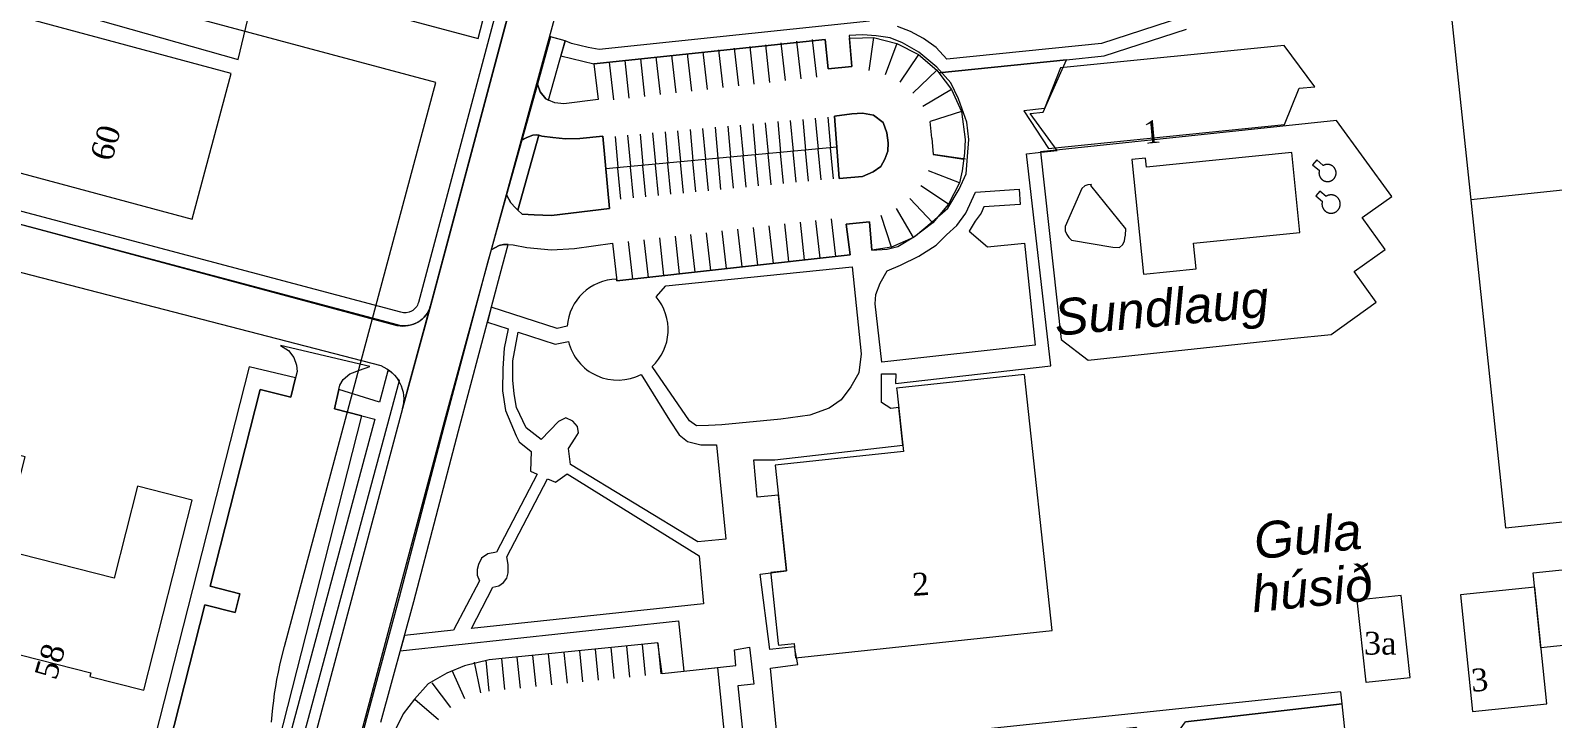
# Model space of a CAD drawing. Header units: metres. Extents: x 328903 to 333883, y 373406 to 381110.
# Drawn here: x 331063.9 to 331306.1, y 375672 to 375781.5 of the extents above; entities that cross this region are included whole.
import ezdxf

# ---------------------------------------------------------------- set-up
doc = ezdxf.new("R2010")
doc.units = ezdxf.units.M
doc.header["$MEASUREMENT"] = 0
for name, color, linetype in [('Aukalínur', 7, 'Continuous'), ('Byggingar', 7, 'Continuous'), ('Bílastæði', 7, 'Continuous'), ('Bílastæði - aukalínur', 7, 'Continuous'), ('Gangstétt', 7, 'Continuous'), ('Götur', 7, 'Continuous'), ('Húsnúmer', 7, 'Continuous'), ('Lóðir', 7, 'Continuous'), ('Texti', 7, 'Continuous')]:
    doc.layers.add(name, color=color, linetype=linetype)
doc.styles.get("Standard").update_dxf_attribs({"font": 'arial.ttf'})

msp = doc.modelspace()

# ---------------------------------------------------------------- linework, layer by layer
at = {"layer": 'Aukalínur', "color": 18, "linetype": 'Continuous', "lineweight": 0, "ltscale": 3.31832, "true_color": 0x000000, "flags": 128}
for points in [[(331377.479, 375805.881), (331375.596, 375823.742), (331362.359, 375834.437), (331281.972, 375825.835), (331283.249, 375813.903), (331358.688, 375821.975), (331364.184, 375817.535), (331365.545, 375804.622), (331377.479, 375805.881), (331386.33, 375721.951), (331388.213, 375704.089), (331377.499, 375690.869), (331304.215, 375683.254), (331302.975, 375695.19), (331371.309, 375702.29), (331375.758, 375707.779), (331374.396, 375720.692), (331386.33, 375721.951)], [(331362.669, 375761.887), (331293.055, 375754.546)]]:
    msp.add_lwpolyline(points, dxfattribs=at)
msp.add_lwpolyline([(331368.175, 375709.677), (331357.163, 375814.098), (331287.549, 375806.757), (331298.561, 375702.336), (331368.175, 375709.677)], close=True, dxfattribs=at)
at = {"layer": 'Byggingar', "color": 17, "linetype": 'Continuous', "lineweight": 0, "ltscale": 3.31832, "true_color": 0x943c39, "flags": 128}
for points in [[(331089.592, 375751.479), (331095.837, 375774.683), (331060.909, 375784.055), (331054.665, 375760.851), (331089.592, 375751.479)], [(331227.753, 375775.543), (331225.212, 375769.075), (331221.951, 375768.742), (331225.863, 375762.713), (331263.401, 375766.555), (331265.744, 375772.305), (331268.26, 375772.56), (331263.365, 375779.141), (331227.753, 375775.543)], [(331239.127, 375760.974), (331240.98, 375742.72), (331249.36, 375743.57), (331248.946, 375747.656), (331265.842, 375749.37), (331264.553, 375762.077), (331241.44, 375759.731), (331241.291, 375761.193), (331239.127, 375760.974)], [(331240.98, 375742.72), (331249.36, 375743.57), (331248.946, 375747.656), (331265.842, 375749.37), (331264.553, 375762.077), (331241.44, 375759.731), (331241.291, 375761.193), (331239.127, 375760.974), (331240.98, 375742.72)], [(331267.888, 375760.129), (331268.959, 375759.226), (331268.952, 375759.203), (331268.946, 375759.18), (331268.94, 375759.157), (331268.934, 375759.134), (331268.929, 375759.111), (331268.925, 375759.088), (331268.92, 375759.064), (331268.916, 375759.041), (331268.913, 375759.017), (331268.91, 375758.994), (331268.907, 375758.97), (331268.905, 375758.946), (331268.903, 375758.923), (331268.901, 375758.899), (331268.9, 375758.875), (331268.9, 375758.851), (331268.899, 375758.827), (331268.9, 375758.804), (331268.9, 375758.78), (331268.901, 375758.756), (331268.903, 375758.732), (331268.904, 375758.708), (331268.907, 375758.685), (331268.909, 375758.661), (331268.913, 375758.638), (331268.916, 375758.614), (331268.92, 375758.59), (331268.924, 375758.567), (331268.929, 375758.544), (331268.934, 375758.521), (331268.94, 375758.497), (331268.946, 375758.474), (331268.952, 375758.451), (331268.959, 375758.429), (331268.966, 375758.406), (331268.973, 375758.383), (331268.981, 375758.361), (331268.99, 375758.338), (331268.998, 375758.316), (331269.008, 375758.294), (331269.017, 375758.272), (331269.027, 375758.251), (331269.037, 375758.229), (331269.048, 375758.208), (331269.059, 375758.187), (331269.07, 375758.166), (331269.082, 375758.145), (331269.094, 375758.125), (331269.106, 375758.104), (331269.119, 375758.084), (331269.132, 375758.064), (331269.146, 375758.045), (331269.16, 375758.025), (331269.174, 375758.006), (331269.188, 375757.987), (331269.203, 375757.969), (331269.218, 375757.95), (331269.234, 375757.932), (331269.249, 375757.914), (331269.265, 375757.897), (331269.282, 375757.88), (331269.299, 375757.863), (331269.315, 375757.846), (331269.333, 375757.83), (331269.35, 375757.813), (331269.368, 375757.798), (331269.386, 375757.782), (331269.405, 375757.767), (331269.423, 375757.752), (331269.442, 375757.738), (331269.461, 375757.724), (331269.481, 375757.71), (331269.5, 375757.696), (331269.52, 375757.683), (331269.54, 375757.67), (331269.56, 375757.658), (331269.581, 375757.646), (331269.602, 375757.634), (331269.623, 375757.623), (331269.644, 375757.612), (331269.665, 375757.601), (331269.686, 375757.591), (331269.708, 375757.581), (331269.73, 375757.571), (331269.752, 375757.562), (331269.774, 375757.554), (331269.796, 375757.545), (331269.819, 375757.537), (331269.841, 375757.53), (331269.864, 375757.522), (331269.887, 375757.516), (331269.91, 375757.509), (331269.933, 375757.503), (331269.956, 375757.498), (331269.979, 375757.493), (331270.003, 375757.488), (331270.026, 375757.484), (331270.05, 375757.48), (331270.073, 375757.476), (331270.097, 375757.473), (331270.12, 375757.47), (331270.144, 375757.468), (331270.168, 375757.466), (331270.192, 375757.465), (331270.215, 375757.464), (331270.239, 375757.463), (331270.263, 375757.463), (331270.287, 375757.463), (331270.311, 375757.464), (331270.334, 375757.465), (331270.358, 375757.466), (331270.382, 375757.468), (331270.406, 375757.47), (331270.429, 375757.473), (331270.453, 375757.476), (331270.476, 375757.479), (331270.5, 375757.483), (331270.523, 375757.488), (331270.547, 375757.492), (331270.57, 375757.498), (331270.593, 375757.503), (331270.616, 375757.509), (331270.639, 375757.515), (331270.662, 375757.522), (331270.685, 375757.529), (331270.707, 375757.537), (331270.73, 375757.545), (331270.752, 375757.553), (331270.774, 375757.562), (331270.796, 375757.571), (331270.818, 375757.58), (331270.839, 375757.59), (331270.861, 375757.601), (331270.882, 375757.611), (331270.903, 375757.622), (331270.924, 375757.634), (331270.945, 375757.645), (331270.966, 375757.657), (331270.986, 375757.67), (331271.006, 375757.683), (331271.026, 375757.696), (331271.045, 375757.709), (331271.065, 375757.723), (331271.084, 375757.737), (331271.103, 375757.752), (331271.122, 375757.766), (331271.14, 375757.782), (331271.158, 375757.797), (331271.176, 375757.813), (331271.193, 375757.829), (331271.211, 375757.845), (331271.228, 375757.862), (331271.244, 375757.879), (331271.261, 375757.896), (331271.277, 375757.914), (331271.293, 375757.932), (331271.308, 375757.95), (331271.323, 375757.968), (331271.338, 375757.987), (331271.353, 375758.005), (331271.367, 375758.025), (331271.381, 375758.044), (331271.394, 375758.064), (331271.407, 375758.083), (331271.42, 375758.104), (331271.432, 375758.124), (331271.445, 375758.144), (331271.456, 375758.165), (331271.468, 375758.186), (331271.479, 375758.207), (331271.489, 375758.228), (331271.5, 375758.25), (331271.509, 375758.272), (331271.519, 375758.293), (331271.528, 375758.315), (331271.537, 375758.338), (331271.545, 375758.36), (331271.553, 375758.382), (331271.561, 375758.405), (331271.568, 375758.428), (331271.575, 375758.45), (331271.581, 375758.473), (331271.587, 375758.496), (331271.593, 375758.519), (331271.598, 375758.543), (331271.602, 375758.566), (331271.607, 375758.589), (331271.611, 375758.613), (331271.614, 375758.636), (331271.617, 375758.66), (331271.62, 375758.684), (331271.622, 375758.707), (331271.624, 375758.731), (331271.626, 375758.755), (331271.627, 375758.779), (331271.627, 375758.803), (331271.628, 375758.826), (331271.627, 375758.85), (331271.627, 375758.874), (331271.626, 375758.898), (331271.624, 375758.921), (331271.622, 375758.945), (331271.62, 375758.969), (331271.617, 375758.993), (331271.614, 375759.016), (331271.611, 375759.04), (331271.607, 375759.063), (331271.603, 375759.087), (331271.598, 375759.11), (331271.593, 375759.133), (331271.587, 375759.156), (331271.581, 375759.179), (331271.575, 375759.202), (331271.568, 375759.225), (331271.561, 375759.248), (331271.553, 375759.27), (331271.546, 375759.293), (331271.537, 375759.315), (331271.528, 375759.337), (331271.519, 375759.359), (331271.51, 375759.381), (331271.5, 375759.403), (331271.49, 375759.424), (331271.479, 375759.446), (331271.468, 375759.467), (331271.457, 375759.488), (331271.445, 375759.508), (331271.433, 375759.529), (331271.421, 375759.549), (331271.408, 375759.569), (331271.395, 375759.589), (331271.381, 375759.609), (331271.367, 375759.628), (331271.353, 375759.647), (331271.339, 375759.666), (331271.324, 375759.685), (331271.309, 375759.703), (331271.293, 375759.721), (331271.278, 375759.739), (331271.261, 375759.757), (331271.245, 375759.774), (331271.228, 375759.791), (331271.211, 375759.808), (331271.194, 375759.824), (331271.177, 375759.84), (331271.159, 375759.856), (331271.141, 375759.872), (331271.122, 375759.887), (331271.104, 375759.901), (331271.085, 375759.916), (331271.066, 375759.93), (331271.046, 375759.944), (331271.027, 375759.957), (331271.007, 375759.971), (331270.987, 375759.983), (331270.966, 375759.996), (331270.946, 375760.008), (331270.925, 375760.02), (331270.904, 375760.031), (331270.883, 375760.042), (331270.862, 375760.053), (331270.84, 375760.063), (331270.819, 375760.073), (331270.797, 375760.082), (331270.775, 375760.091), (331270.753, 375760.1), (331270.731, 375760.109), (331270.708, 375760.116), (331270.686, 375760.124), (331270.663, 375760.131), (331270.64, 375760.138), (331270.617, 375760.144), (331270.594, 375760.15), (331270.571, 375760.156), (331270.548, 375760.161), (331270.524, 375760.166), (331270.501, 375760.17), (331270.477, 375760.174), (331270.454, 375760.178), (331270.43, 375760.181), (331270.407, 375760.183), (331270.383, 375760.186), (331270.359, 375760.188), (331270.335, 375760.189), (331270.312, 375760.19), (331270.288, 375760.191), (331270.264, 375760.191), (331270.24, 375760.191), (331270.216, 375760.19), (331270.193, 375760.189), (331270.169, 375760.188), (331270.145, 375760.186), (331270.121, 375760.184), (331270.098, 375760.181), (331270.074, 375760.178), (331270.051, 375760.174), (331270.027, 375760.17), (331270.004, 375760.166), (331269.98, 375760.161), (331269.957, 375760.156), (331269.934, 375760.151), (331269.911, 375760.145), (331269.888, 375760.138), (331269.865, 375760.132), (331269.842, 375760.124), (331269.82, 375760.117), (331269.797, 375760.109), (331269.775, 375760.101), (331269.753, 375760.092), (331269.731, 375760.083), (331269.709, 375760.073), (331269.687, 375760.063), (331269.666, 375760.053), (331269.645, 375760.043), (331269.624, 375760.032), (331269.603, 375760.02), (331269.582, 375760.008), (331269.582, 375760.008), (331268.532, 375760.893), (331267.888, 375760.129)], [(331270.263, 375757.463), (331270.287, 375757.463), (331270.311, 375757.464), (331270.334, 375757.465), (331270.358, 375757.466), (331270.382, 375757.468), (331270.406, 375757.47), (331270.429, 375757.473), (331270.453, 375757.476), (331270.476, 375757.479), (331270.5, 375757.483), (331270.523, 375757.488), (331270.547, 375757.492), (331270.57, 375757.498), (331270.593, 375757.503), (331270.616, 375757.509), (331270.639, 375757.515), (331270.662, 375757.522), (331270.685, 375757.529), (331270.707, 375757.537), (331270.73, 375757.545), (331270.752, 375757.553), (331270.774, 375757.562), (331270.796, 375757.571), (331270.818, 375757.58), (331270.839, 375757.59), (331270.861, 375757.601), (331270.882, 375757.611), (331270.903, 375757.622), (331270.924, 375757.634), (331270.945, 375757.645), (331270.966, 375757.657), (331270.986, 375757.67), (331271.006, 375757.683), (331271.026, 375757.696), (331271.045, 375757.709), (331271.065, 375757.723), (331271.084, 375757.737), (331271.103, 375757.752), (331271.122, 375757.766), (331271.14, 375757.782), (331271.158, 375757.797), (331271.176, 375757.813), (331271.193, 375757.829), (331271.211, 375757.845), (331271.228, 375757.862), (331271.244, 375757.879), (331271.261, 375757.896), (331271.277, 375757.914), (331271.293, 375757.932), (331271.308, 375757.95), (331271.323, 375757.968), (331271.338, 375757.987), (331271.353, 375758.005), (331271.367, 375758.025), (331271.381, 375758.044), (331271.394, 375758.064), (331271.407, 375758.083), (331271.42, 375758.104), (331271.432, 375758.124), (331271.445, 375758.144), (331271.456, 375758.165), (331271.468, 375758.186), (331271.479, 375758.207), (331271.489, 375758.228), (331271.5, 375758.25), (331271.509, 375758.272), (331271.519, 375758.293), (331271.528, 375758.315), (331271.537, 375758.338), (331271.545, 375758.36), (331271.553, 375758.382), (331271.561, 375758.405), (331271.568, 375758.428), (331271.575, 375758.45), (331271.581, 375758.473), (331271.587, 375758.496), (331271.593, 375758.519), (331271.598, 375758.543), (331271.602, 375758.566), (331271.607, 375758.589), (331271.611, 375758.613), (331271.614, 375758.636), (331271.617, 375758.66), (331271.62, 375758.684), (331271.622, 375758.707), (331271.624, 375758.731), (331271.626, 375758.755), (331271.627, 375758.779), (331271.627, 375758.803), (331271.628, 375758.826), (331271.627, 375758.85), (331271.627, 375758.874), (331271.626, 375758.898), (331271.624, 375758.921), (331271.622, 375758.945), (331271.62, 375758.969), (331271.617, 375758.993), (331271.614, 375759.016), (331271.611, 375759.04), (331271.607, 375759.063), (331271.603, 375759.087), (331271.598, 375759.11), (331271.593, 375759.133), (331271.587, 375759.156), (331271.581, 375759.179), (331271.575, 375759.202), (331271.568, 375759.225), (331271.561, 375759.248), (331271.553, 375759.27), (331271.546, 375759.293), (331271.537, 375759.315), (331271.528, 375759.337), (331271.519, 375759.359), (331271.51, 375759.381), (331271.5, 375759.403), (331271.49, 375759.424), (331271.479, 375759.446), (331271.468, 375759.467), (331271.457, 375759.488), (331271.445, 375759.508), (331271.433, 375759.529), (331271.421, 375759.549), (331271.408, 375759.569), (331271.395, 375759.589), (331271.381, 375759.609), (331271.367, 375759.628), (331271.353, 375759.647), (331271.339, 375759.666), (331271.324, 375759.685), (331271.309, 375759.703), (331271.293, 375759.721), (331271.278, 375759.739), (331271.261, 375759.757), (331271.245, 375759.774), (331271.228, 375759.791), (331271.211, 375759.808), (331271.194, 375759.824), (331271.177, 375759.84), (331271.159, 375759.856), (331271.141, 375759.872), (331271.122, 375759.887), (331271.104, 375759.901), (331271.085, 375759.916), (331271.066, 375759.93), (331271.046, 375759.944), (331271.027, 375759.957), (331271.007, 375759.971), (331270.987, 375759.983), (331270.966, 375759.996), (331270.946, 375760.008), (331270.925, 375760.02), (331270.904, 375760.031), (331270.883, 375760.042), (331270.862, 375760.053), (331270.84, 375760.063), (331270.819, 375760.073), (331270.797, 375760.082), (331270.775, 375760.091), (331270.753, 375760.1), (331270.731, 375760.109), (331270.708, 375760.116), (331270.686, 375760.124), (331270.663, 375760.131), (331270.64, 375760.138), (331270.617, 375760.144), (331270.594, 375760.15), (331270.571, 375760.156), (331270.548, 375760.161), (331270.524, 375760.166), (331270.501, 375760.17), (331270.477, 375760.174), (331270.454, 375760.178), (331270.43, 375760.181), (331270.407, 375760.183), (331270.383, 375760.186), (331270.359, 375760.188), (331270.335, 375760.189), (331270.312, 375760.19), (331270.288, 375760.191), (331270.264, 375760.191), (331270.24, 375760.191), (331270.216, 375760.19), (331270.193, 375760.189), (331270.169, 375760.188), (331270.145, 375760.186), (331270.121, 375760.184), (331270.098, 375760.181), (331270.074, 375760.178), (331270.051, 375760.174), (331270.027, 375760.17), (331270.004, 375760.166), (331269.98, 375760.161), (331269.957, 375760.156), (331269.934, 375760.151), (331269.911, 375760.145), (331269.888, 375760.138), (331269.865, 375760.132), (331269.842, 375760.124), (331269.82, 375760.117), (331269.797, 375760.109), (331269.775, 375760.101), (331269.753, 375760.092), (331269.731, 375760.083), (331269.709, 375760.073), (331269.687, 375760.063), (331269.666, 375760.053), (331269.645, 375760.043), (331269.624, 375760.032), (331269.603, 375760.02), (331269.582, 375760.008), (331269.582, 375760.008), (331268.532, 375760.893), (331267.888, 375760.129), (331268.959, 375759.226), (331268.952, 375759.203), (331268.946, 375759.18), (331268.94, 375759.157), (331268.934, 375759.134), (331268.929, 375759.111), (331268.925, 375759.088), (331268.92, 375759.064), (331268.916, 375759.041), (331268.913, 375759.017), (331268.91, 375758.994), (331268.907, 375758.97), (331268.905, 375758.946), (331268.903, 375758.923), (331268.901, 375758.899), (331268.9, 375758.875), (331268.9, 375758.851), (331268.899, 375758.827), (331268.9, 375758.804), (331268.9, 375758.78), (331268.901, 375758.756), (331268.903, 375758.732), (331268.904, 375758.708), (331268.907, 375758.685), (331268.909, 375758.661), (331268.913, 375758.638), (331268.916, 375758.614), (331268.92, 375758.59), (331268.924, 375758.567), (331268.929, 375758.544), (331268.934, 375758.521), (331268.94, 375758.497), (331268.946, 375758.474), (331268.952, 375758.451), (331268.959, 375758.429), (331268.966, 375758.406), (331268.973, 375758.383), (331268.981, 375758.361), (331268.99, 375758.338), (331268.998, 375758.316), (331269.008, 375758.294), (331269.017, 375758.272), (331269.027, 375758.251), (331269.037, 375758.229), (331269.048, 375758.208), (331269.059, 375758.187), (331269.07, 375758.166), (331269.082, 375758.145), (331269.094, 375758.125), (331269.106, 375758.104), (331269.119, 375758.084), (331269.132, 375758.064), (331269.146, 375758.045), (331269.16, 375758.025), (331269.174, 375758.006), (331269.188, 375757.987), (331269.203, 375757.969), (331269.218, 375757.95), (331269.234, 375757.932), (331269.249, 375757.914), (331269.265, 375757.897), (331269.282, 375757.88), (331269.299, 375757.863), (331269.315, 375757.846), (331269.333, 375757.83), (331269.35, 375757.813), (331269.368, 375757.798), (331269.386, 375757.782), (331269.405, 375757.767), (331269.423, 375757.752), (331269.442, 375757.738), (331269.461, 375757.724), (331269.481, 375757.71), (331269.5, 375757.696), (331269.52, 375757.683), (331269.54, 375757.67), (331269.56, 375757.658), (331269.581, 375757.646), (331269.602, 375757.634), (331269.623, 375757.623), (331269.644, 375757.612), (331269.665, 375757.601), (331269.686, 375757.591), (331269.708, 375757.581), (331269.73, 375757.571), (331269.752, 375757.562), (331269.774, 375757.554), (331269.796, 375757.545), (331269.819, 375757.537), (331269.841, 375757.53), (331269.864, 375757.522), (331269.887, 375757.516), (331269.91, 375757.509), (331269.933, 375757.503), (331269.956, 375757.498), (331269.979, 375757.493), (331270.003, 375757.488), (331270.026, 375757.484), (331270.05, 375757.48), (331270.073, 375757.476), (331270.097, 375757.473), (331270.12, 375757.47), (331270.144, 375757.468), (331270.168, 375757.466), (331270.192, 375757.465), (331270.215, 375757.464), (331270.239, 375757.463), (331270.263, 375757.463)], [(331232.615, 375756.81), (331232.694, 375756.974), (331232.126, 375756.965), (331231.641, 375756.795), (331231.16, 375756.381), (331228.495, 375750.33), (331228.507, 375749.599), (331228.759, 375749.035), (331229.092, 375748.553), (331229.504, 375748.153), (331236.099, 375747.04), (331237.156, 375746.975), (331237.637, 375747.389), (331237.953, 375747.962), (331238.026, 375748.451), (331238.099, 375748.939), (331238.165, 375749.914), (331232.615, 375756.81)], [(331237.156, 375746.975), (331237.637, 375747.389), (331237.953, 375747.962), (331238.026, 375748.451), (331238.099, 375748.939), (331238.165, 375749.914), (331232.615, 375756.81), (331232.694, 375756.974), (331232.126, 375756.965), (331231.641, 375756.795), (331231.16, 375756.381), (331228.495, 375750.33), (331228.507, 375749.599), (331228.759, 375749.035), (331229.092, 375748.553), (331229.504, 375748.153), (331236.099, 375747.04), (331237.156, 375746.975)], [(331268.372, 375755.183), (331269.432, 375754.29), (331269.425, 375754.265), (331269.418, 375754.241), (331269.412, 375754.216), (331269.407, 375754.191), (331269.402, 375754.167), (331269.397, 375754.142), (331269.393, 375754.117), (331269.389, 375754.092), (331269.385, 375754.066), (331269.382, 375754.041), (331269.38, 375754.016), (331269.378, 375753.991), (331269.376, 375753.965), (331269.375, 375753.94), (331269.374, 375753.914), (331269.374, 375753.889), (331269.374, 375753.864), (331269.374, 375753.838), (331269.375, 375753.813), (331269.377, 375753.788), (331269.379, 375753.762), (331269.381, 375753.737), (331269.384, 375753.712), (331269.387, 375753.686), (331269.39, 375753.661), (331269.395, 375753.636), (331269.399, 375753.611), (331269.404, 375753.586), (331269.409, 375753.561), (331269.415, 375753.537), (331269.421, 375753.512), (331269.428, 375753.488), (331269.435, 375753.463), (331269.443, 375753.439), (331269.451, 375753.415), (331269.459, 375753.391), (331269.468, 375753.367), (331269.477, 375753.343), (331269.487, 375753.32), (331269.497, 375753.297), (331269.507, 375753.273), (331269.518, 375753.25), (331269.529, 375753.228), (331269.541, 375753.205), (331269.553, 375753.183), (331269.565, 375753.16), (331269.578, 375753.139), (331269.591, 375753.117), (331269.605, 375753.095), (331269.619, 375753.074), (331269.633, 375753.053), (331269.647, 375753.032), (331269.663, 375753.012), (331269.678, 375752.992), (331269.694, 375752.972), (331269.71, 375752.952), (331269.726, 375752.933), (331269.743, 375752.913), (331269.76, 375752.895), (331269.777, 375752.876), (331269.795, 375752.858), (331269.813, 375752.84), (331269.831, 375752.823), (331269.85, 375752.805), (331269.869, 375752.788), (331269.888, 375752.772), (331269.908, 375752.756), (331269.928, 375752.74), (331269.948, 375752.724), (331269.968, 375752.709), (331269.989, 375752.694), (331270.009, 375752.68), (331270.031, 375752.665), (331270.052, 375752.652), (331270.073, 375752.638), (331270.095, 375752.625), (331270.117, 375752.613), (331270.14, 375752.6), (331270.162, 375752.589), (331270.185, 375752.577), (331270.208, 375752.566), (331270.231, 375752.555), (331270.254, 375752.545), (331270.277, 375752.535), (331270.301, 375752.526), (331270.325, 375752.517), (331270.349, 375752.508), (331270.373, 375752.5), (331270.397, 375752.492), (331270.421, 375752.485), (331270.446, 375752.478), (331270.47, 375752.472), (331270.495, 375752.466), (331270.52, 375752.46), (331270.544, 375752.455), (331270.569, 375752.45), (331270.594, 375752.446), (331270.62, 375752.442), (331270.645, 375752.439), (331270.67, 375752.436), (331270.695, 375752.433), (331270.721, 375752.431), (331270.746, 375752.429), (331270.771, 375752.428), (331270.797, 375752.427), (331270.822, 375752.427), (331270.847, 375752.427), (331270.873, 375752.428), (331270.898, 375752.429), (331270.924, 375752.43), (331270.949, 375752.432), (331270.974, 375752.434), (331270.999, 375752.437), (331271.025, 375752.44), (331271.05, 375752.444), (331271.075, 375752.448), (331271.1, 375752.452), (331271.125, 375752.457), (331271.15, 375752.463), (331271.174, 375752.468), (331271.199, 375752.475), (331271.223, 375752.481), (331271.248, 375752.488), (331271.272, 375752.496), (331271.296, 375752.504), (331271.32, 375752.512), (331271.344, 375752.521), (331271.368, 375752.53), (331271.391, 375752.54), (331271.415, 375752.55), (331271.438, 375752.56), (331271.461, 375752.571), (331271.483, 375752.582), (331271.506, 375752.594), (331271.528, 375752.606), (331271.551, 375752.618), (331271.573, 375752.631), (331271.594, 375752.644), (331271.616, 375752.658), (331271.637, 375752.672), (331271.658, 375752.686), (331271.679, 375752.701), (331271.699, 375752.716), (331271.719, 375752.731), (331271.739, 375752.747), (331271.759, 375752.763), (331271.778, 375752.779), (331271.798, 375752.796), (331271.816, 375752.813), (331271.835, 375752.831), (331271.853, 375752.848), (331271.871, 375752.866), (331271.889, 375752.885), (331271.906, 375752.903), (331271.923, 375752.922), (331271.939, 375752.941), (331271.956, 375752.961), (331271.971, 375752.981), (331271.987, 375753.001), (331272.002, 375753.021), (331272.017, 375753.042), (331272.032, 375753.063), (331272.046, 375753.084), (331272.059, 375753.105), (331272.073, 375753.127), (331272.086, 375753.149), (331272.098, 375753.171), (331272.111, 375753.193), (331272.122, 375753.215), (331272.134, 375753.238), (331272.145, 375753.261), (331272.156, 375753.284), (331272.166, 375753.307), (331272.176, 375753.331), (331272.185, 375753.354), (331272.194, 375753.378), (331272.203, 375753.402), (331272.211, 375753.426), (331272.219, 375753.45), (331272.226, 375753.474), (331272.233, 375753.499), (331272.239, 375753.523), (331272.245, 375753.548), (331272.251, 375753.573), (331272.256, 375753.598), (331272.261, 375753.623), (331272.265, 375753.648), (331272.269, 375753.673), (331272.273, 375753.698), (331272.276, 375753.723), (331272.278, 375753.749), (331272.28, 375753.774), (331272.282, 375753.799), (331272.283, 375753.825), (331272.284, 375753.85), (331272.284, 375753.875), (331272.284, 375753.901), (331272.284, 375753.926), (331272.283, 375753.951), (331272.281, 375753.977), (331272.279, 375754.002), (331272.277, 375754.027), (331272.274, 375754.053), (331272.271, 375754.078), (331272.267, 375754.103), (331272.263, 375754.128), (331272.259, 375754.153), (331272.254, 375754.178), (331272.248, 375754.203), (331272.243, 375754.228), (331272.236, 375754.252), (331272.23, 375754.277), (331272.223, 375754.301), (331272.215, 375754.325), (331272.207, 375754.349), (331272.199, 375754.373), (331272.19, 375754.397), (331272.181, 375754.421), (331272.171, 375754.444), (331272.161, 375754.468), (331272.151, 375754.491), (331272.14, 375754.514), (331272.129, 375754.537), (331272.117, 375754.559), (331272.105, 375754.582), (331272.093, 375754.604), (331272.08, 375754.626), (331272.067, 375754.648), (331272.053, 375754.669), (331272.039, 375754.69), (331272.025, 375754.711), (331272.01, 375754.732), (331271.995, 375754.753), (331271.98, 375754.773), (331271.964, 375754.793), (331271.948, 375754.812), (331271.932, 375754.832), (331271.915, 375754.851), (331271.898, 375754.87), (331271.881, 375754.888), (331271.863, 375754.906), (331271.845, 375754.924), (331271.826, 375754.942), (331271.808, 375754.959), (331271.789, 375754.976), (331271.77, 375754.993), (331271.75, 375755.009), (331271.73, 375755.025), (331271.71, 375755.04), (331271.69, 375755.056), (331271.669, 375755.07), (331271.648, 375755.085), (331271.627, 375755.099), (331271.606, 375755.113), (331271.584, 375755.126), (331271.562, 375755.139), (331271.54, 375755.152), (331271.518, 375755.164), (331271.496, 375755.176), (331271.473, 375755.187), (331271.45, 375755.198), (331271.427, 375755.209), (331271.404, 375755.219), (331271.38, 375755.229), (331271.357, 375755.238), (331271.333, 375755.247), (331271.309, 375755.256), (331271.285, 375755.264), (331271.261, 375755.272), (331271.237, 375755.279), (331271.212, 375755.286), (331271.188, 375755.293), (331271.163, 375755.299), (331271.138, 375755.304), (331271.113, 375755.309), (331271.088, 375755.314), (331271.063, 375755.318), (331271.038, 375755.322), (331271.013, 375755.326), (331270.988, 375755.329), (331270.963, 375755.331), (331270.937, 375755.333), (331270.912, 375755.335), (331270.887, 375755.336), (331270.861, 375755.337), (331270.836, 375755.337), (331270.81, 375755.337), (331270.785, 375755.337), (331270.76, 375755.336), (331270.734, 375755.334), (331270.709, 375755.333), (331270.684, 375755.33), (331270.658, 375755.327), (331270.633, 375755.324), (331270.608, 375755.321), (331270.583, 375755.317), (331270.558, 375755.312), (331270.533, 375755.307), (331270.508, 375755.302), (331270.483, 375755.296), (331270.459, 375755.29), (331270.434, 375755.283), (331270.41, 375755.276), (331270.386, 375755.268), (331270.362, 375755.26), (331270.338, 375755.252), (331270.314, 375755.243), (331270.29, 375755.234), (331270.267, 375755.224), (331270.243, 375755.214), (331270.22, 375755.204), (331270.197, 375755.193), (331270.174, 375755.182), (331270.152, 375755.17), (331270.129, 375755.158), (331270.107, 375755.146), (331270.085, 375755.133), (331270.064, 375755.12), (331270.042, 375755.106), (331270.026, 375755.096), (331269.016, 375755.947), (331268.372, 375755.183)], [(331270.822, 375752.427), (331270.847, 375752.427), (331270.873, 375752.428), (331270.898, 375752.429), (331270.924, 375752.43), (331270.949, 375752.432), (331270.974, 375752.434), (331270.999, 375752.437), (331271.025, 375752.44), (331271.05, 375752.444), (331271.075, 375752.448), (331271.1, 375752.452), (331271.125, 375752.457), (331271.15, 375752.463), (331271.174, 375752.468), (331271.199, 375752.475), (331271.223, 375752.481), (331271.248, 375752.488), (331271.272, 375752.496), (331271.296, 375752.504), (331271.32, 375752.512), (331271.344, 375752.521), (331271.368, 375752.53), (331271.391, 375752.54), (331271.415, 375752.55), (331271.438, 375752.56), (331271.461, 375752.571), (331271.483, 375752.582), (331271.506, 375752.594), (331271.528, 375752.606), (331271.551, 375752.618), (331271.573, 375752.631), (331271.594, 375752.644), (331271.616, 375752.658), (331271.637, 375752.672), (331271.658, 375752.686), (331271.679, 375752.701), (331271.699, 375752.716), (331271.719, 375752.731), (331271.739, 375752.747), (331271.759, 375752.763), (331271.778, 375752.779), (331271.798, 375752.796), (331271.816, 375752.813), (331271.835, 375752.831), (331271.853, 375752.848), (331271.871, 375752.866), (331271.889, 375752.885), (331271.906, 375752.903), (331271.923, 375752.922), (331271.939, 375752.941), (331271.956, 375752.961), (331271.971, 375752.981), (331271.987, 375753.001), (331272.002, 375753.021), (331272.017, 375753.042), (331272.032, 375753.063), (331272.046, 375753.084), (331272.059, 375753.105), (331272.073, 375753.127), (331272.086, 375753.149), (331272.098, 375753.171), (331272.111, 375753.193), (331272.122, 375753.215), (331272.134, 375753.238), (331272.145, 375753.261), (331272.156, 375753.284), (331272.166, 375753.307), (331272.176, 375753.331), (331272.185, 375753.354), (331272.194, 375753.378), (331272.203, 375753.402), (331272.211, 375753.426), (331272.219, 375753.45), (331272.226, 375753.474), (331272.233, 375753.499), (331272.239, 375753.523), (331272.245, 375753.548), (331272.251, 375753.573), (331272.256, 375753.598), (331272.261, 375753.623), (331272.265, 375753.648), (331272.269, 375753.673), (331272.273, 375753.698), (331272.276, 375753.723), (331272.278, 375753.749), (331272.28, 375753.774), (331272.282, 375753.799), (331272.283, 375753.825), (331272.284, 375753.85), (331272.284, 375753.875), (331272.284, 375753.901), (331272.284, 375753.926), (331272.283, 375753.951), (331272.281, 375753.977), (331272.279, 375754.002), (331272.277, 375754.027), (331272.274, 375754.053), (331272.271, 375754.078), (331272.267, 375754.103), (331272.263, 375754.128), (331272.259, 375754.153), (331272.254, 375754.178), (331272.248, 375754.203), (331272.243, 375754.228), (331272.236, 375754.252), (331272.23, 375754.277), (331272.223, 375754.301), (331272.215, 375754.325), (331272.207, 375754.349), (331272.199, 375754.373), (331272.19, 375754.397), (331272.181, 375754.421), (331272.171, 375754.444), (331272.161, 375754.468), (331272.151, 375754.491), (331272.14, 375754.514), (331272.129, 375754.537), (331272.117, 375754.559), (331272.105, 375754.582), (331272.093, 375754.604), (331272.08, 375754.626), (331272.067, 375754.648), (331272.053, 375754.669), (331272.039, 375754.69), (331272.025, 375754.711), (331272.01, 375754.732), (331271.995, 375754.753), (331271.98, 375754.773), (331271.964, 375754.793), (331271.948, 375754.812), (331271.932, 375754.832), (331271.915, 375754.851), (331271.898, 375754.87), (331271.881, 375754.888), (331271.863, 375754.906), (331271.845, 375754.924), (331271.826, 375754.942), (331271.808, 375754.959), (331271.789, 375754.976), (331271.77, 375754.993), (331271.75, 375755.009), (331271.73, 375755.025), (331271.71, 375755.04), (331271.69, 375755.056), (331271.669, 375755.07), (331271.648, 375755.085), (331271.627, 375755.099), (331271.606, 375755.113), (331271.584, 375755.126), (331271.562, 375755.139), (331271.54, 375755.152), (331271.518, 375755.164), (331271.496, 375755.176), (331271.473, 375755.187), (331271.45, 375755.198), (331271.427, 375755.209), (331271.404, 375755.219), (331271.38, 375755.229), (331271.357, 375755.238), (331271.333, 375755.247), (331271.309, 375755.256), (331271.285, 375755.264), (331271.261, 375755.272), (331271.237, 375755.279), (331271.212, 375755.286), (331271.188, 375755.293), (331271.163, 375755.299), (331271.138, 375755.304), (331271.113, 375755.309), (331271.088, 375755.314), (331271.063, 375755.318), (331271.038, 375755.322), (331271.013, 375755.326), (331270.988, 375755.329), (331270.963, 375755.331), (331270.937, 375755.333), (331270.912, 375755.335), (331270.887, 375755.336), (331270.861, 375755.337), (331270.836, 375755.337), (331270.81, 375755.337), (331270.785, 375755.337), (331270.76, 375755.336), (331270.734, 375755.334), (331270.709, 375755.333), (331270.684, 375755.33), (331270.658, 375755.327), (331270.633, 375755.324), (331270.608, 375755.321), (331270.583, 375755.317), (331270.558, 375755.312), (331270.533, 375755.307), (331270.508, 375755.302), (331270.483, 375755.296), (331270.459, 375755.29), (331270.434, 375755.283), (331270.41, 375755.276), (331270.386, 375755.268), (331270.362, 375755.26), (331270.338, 375755.252), (331270.314, 375755.243), (331270.29, 375755.234), (331270.267, 375755.224), (331270.243, 375755.214), (331270.22, 375755.204), (331270.197, 375755.193), (331270.174, 375755.182), (331270.152, 375755.17), (331270.129, 375755.158), (331270.107, 375755.146), (331270.085, 375755.133), (331270.064, 375755.12), (331270.042, 375755.106), (331270.026, 375755.096), (331269.016, 375755.947), (331268.372, 375755.183), (331269.432, 375754.29), (331269.425, 375754.265), (331269.418, 375754.241), (331269.412, 375754.216), (331269.407, 375754.191), (331269.402, 375754.167), (331269.397, 375754.142), (331269.393, 375754.117), (331269.389, 375754.092), (331269.385, 375754.066), (331269.382, 375754.041), (331269.38, 375754.016), (331269.378, 375753.991), (331269.376, 375753.965), (331269.375, 375753.94), (331269.374, 375753.914), (331269.374, 375753.889), (331269.374, 375753.864), (331269.374, 375753.838), (331269.375, 375753.813), (331269.377, 375753.788), (331269.379, 375753.762), (331269.381, 375753.737), (331269.384, 375753.712), (331269.387, 375753.686), (331269.39, 375753.661), (331269.395, 375753.636), (331269.399, 375753.611), (331269.404, 375753.586), (331269.409, 375753.561), (331269.415, 375753.537), (331269.421, 375753.512), (331269.428, 375753.488), (331269.435, 375753.463), (331269.443, 375753.439), (331269.451, 375753.415), (331269.459, 375753.391), (331269.468, 375753.367), (331269.477, 375753.343), (331269.487, 375753.32), (331269.497, 375753.297), (331269.507, 375753.273), (331269.518, 375753.25), (331269.529, 375753.228), (331269.541, 375753.205), (331269.553, 375753.183), (331269.565, 375753.16), (331269.578, 375753.139), (331269.591, 375753.117), (331269.605, 375753.095), (331269.619, 375753.074), (331269.633, 375753.053), (331269.647, 375753.032), (331269.663, 375753.012), (331269.678, 375752.992), (331269.694, 375752.972), (331269.71, 375752.952), (331269.726, 375752.933), (331269.743, 375752.913), (331269.76, 375752.895), (331269.777, 375752.876), (331269.795, 375752.858), (331269.813, 375752.84), (331269.831, 375752.823), (331269.85, 375752.805), (331269.869, 375752.788), (331269.888, 375752.772), (331269.908, 375752.756), (331269.928, 375752.74), (331269.948, 375752.724), (331269.968, 375752.709), (331269.989, 375752.694), (331270.009, 375752.68), (331270.031, 375752.665), (331270.052, 375752.652), (331270.073, 375752.638), (331270.095, 375752.625), (331270.117, 375752.613), (331270.14, 375752.6), (331270.162, 375752.589), (331270.185, 375752.577), (331270.208, 375752.566), (331270.231, 375752.555), (331270.254, 375752.545), (331270.277, 375752.535), (331270.301, 375752.526), (331270.325, 375752.517), (331270.349, 375752.508), (331270.373, 375752.5), (331270.397, 375752.492), (331270.421, 375752.485), (331270.446, 375752.478), (331270.47, 375752.472), (331270.495, 375752.466), (331270.52, 375752.46), (331270.544, 375752.455), (331270.569, 375752.45), (331270.594, 375752.446), (331270.62, 375752.442), (331270.645, 375752.439), (331270.67, 375752.436), (331270.695, 375752.433), (331270.721, 375752.431), (331270.746, 375752.429), (331270.771, 375752.428), (331270.797, 375752.427), (331270.822, 375752.427)], [(331185.622, 375681.648), (331226.437, 375685.998), (331222.063, 375726.755), (331201.701, 375724.588), (331201.706, 375724.542), (331201.731, 375724.292), (331202.784, 375714.502), (331182.374, 375712.327), (331184.181, 375695.486), (331181.666, 375695.212), (331181.668, 375695.189), (331181.695, 375694.939), (331182.878, 375683.933), (331182.903, 375683.683), (331182.906, 375683.66), (331185.378, 375683.925), (331185.622, 375681.648)], [(331081.916, 375676.492), (331089.641, 375706.752), (331080.931, 375708.972), (331077.194, 375694.324), (331059.26, 375698.89), (331063.026, 375713.64), (331050.558, 375716.808), (331049.222, 375711.581), (331050.426, 375711.272), (331047.941, 375701.538), (331050.87, 375700.788), (331047.163, 375686.273), (331046.036, 375686.56), (331045.957, 375686.254), (331073.469, 375679.247), (331073.322, 375678.675), (331081.916, 375676.492)], [(331293.339, 375673.095), (331305.138, 375674.314), (331303.22, 375692.88), (331291.422, 375691.661), (331293.339, 375673.095)], [(331276.327, 375677.756), (331276.384, 375677.757), (331283.4, 375678.524), (331281.968, 375691.582), (331274.895, 375690.813), (331276.327, 375677.756)]]:
    msp.add_lwpolyline(points, close=True, dxfattribs=at)
at = {"layer": 'Bílastæði', "color": 9, "lineweight": 0, "ltscale": 3.31832, "true_color": 0xbdbdbd, "flags": 128}
for points in [[(331057.852, 375787.992), (331096.926, 375776.916), (331099.974, 375789.551), (331061.815, 375799.342), (331074.922, 375848.598), (331073.211, 375848.977), (331071.819, 375849.686), (331070.913, 375850.484), (331070.493, 375851.37), (331070.478, 375852.345), (331070.546, 375853.158), (331071.179, 375854.224), (331071.982, 375854.805), (331072.805, 375855.119), (331061.781, 375857.973)], [(331103.379, 375668.054), (331116.636, 375720.175), (331112.26, 375721.288), (331112.942, 375724.384), (331113.094, 375725.037), (331113.648, 375725.939), (331114.69, 375726.848), (331116.223, 375727.441), (331117.892, 375728.003), (331117.892, 375728.003), (331103.65, 375731.364), (331104.967, 375730.593), (331105.797, 375729.469), (331106.222, 375728.257), (331106.32, 375727.203), (331106.082, 375726.227), (331105.328, 375723.127), (331100.437, 375724.349), (331092.471, 375693.033), (331097.203, 375691.83), (331096.442, 375688.841), (331091.625, 375690.066), (331081.853, 375651.648)], [(331274.223, 375658.75), (331272.592, 375674.303), (331247.676, 375671.431)]]:
    msp.add_lwpolyline(points, dxfattribs=at)
at = {"layer": 'Bílastæði - aukalínur', "color": 18, "linetype": 'Continuous', "lineweight": 0, "ltscale": 3.31832, "true_color": 0x000000, "flags": 128}
for points in [[(331185.782, 375779.8), (331186.454, 375773.802)], [(331188.266, 375780.078), (331188.938, 375774.081)], [(331198.014, 375780.402), (331197.29, 375775.137)], [(331163.413, 375777.293), (331164.085, 375771.296)], [(331165.897, 375777.572), (331166.569, 375771.574)], [(331168.382, 375777.85), (331169.054, 375771.852)], [(331170.866, 375778.129), (331171.538, 375772.131)], [(331170.875, 375778.13), (331171.547, 375772.132)], [(331173.359, 375778.408), (331174.031, 375772.41)], [(331175.844, 375778.686), (331176.516, 375772.689)], [(331178.328, 375778.965), (331179, 375772.967)], [(331180.813, 375779.243), (331181.485, 375773.245)], [(331183.297, 375779.522), (331183.969, 375773.524)], [(331201.744, 375779.448), (331199.867, 375774.475)], [(331205.169, 375777.687), (331202.232, 375773.257)], [(331155.959, 375776.458), (331156.631, 375770.46)], [(331158.444, 375776.737), (331159.116, 375770.739)], [(331160.928, 375777.015), (331161.6, 375771.017)], [(331208.115, 375775.209), (331204.266, 375771.543)], [(331210.437, 375772.137), (331205.868, 375769.42)], [(331188.763, 375767.545), (331189.209, 375762.64)], [(331190.754, 375767.726), (331191.201, 375762.821)], [(331212.016, 375768.625), (331207.045, 375767.001)], [(331162.869, 375765.191), (331163.316, 375760.285)], [(331164.861, 375765.372), (331165.307, 375760.467)], [(331166.853, 375765.553), (331167.299, 375760.648)], [(331168.845, 375765.734), (331169.291, 375760.829)], [(331170.837, 375765.916), (331171.283, 375761.01)], [(331172.828, 375766.097), (331173.274, 375761.191)], [(331174.82, 375766.278), (331175.266, 375761.372)], [(331176.812, 375766.459), (331177.258, 375761.553)], [(331178.804, 375766.64), (331179.25, 375761.734)], [(331180.796, 375766.821), (331181.242, 375761.915)], [(331182.787, 375767.002), (331183.233, 375762.096)], [(331184.779, 375767.183), (331185.225, 375762.277)], [(331186.771, 375767.364), (331187.217, 375762.459)], [(331207.282, 375764.376), (331207.045, 375767.001)], [(331192.2, 375762.912), (331155.424, 375759.477)], [(331156.894, 375764.648), (331157.34, 375759.742)], [(331158.886, 375764.829), (331159.332, 375759.923)], [(331160.878, 375765.01), (331161.324, 375760.104)], [(331191.671, 375757.912), (331191.201, 375762.816)], [(331207.282, 375764.376), (331207.508, 375761.749)], [(331165.79, 375755.431), (331165.32, 375760.335)], [(331167.781, 375755.622), (331167.31, 375760.526)], [(331169.771, 375755.813), (331169.301, 375760.716)], [(331171.762, 375756.004), (331171.292, 375760.907)], [(331173.753, 375756.195), (331173.283, 375761.098)], [(331175.744, 375756.386), (331175.274, 375761.289)], [(331177.735, 375756.576), (331177.265, 375761.48)], [(331179.726, 375756.767), (331179.256, 375761.671)], [(331181.717, 375756.958), (331181.247, 375761.862)], [(331183.708, 375757.149), (331183.237, 375762.052)], [(331185.698, 375757.34), (331185.228, 375762.243)], [(331187.689, 375757.531), (331187.219, 375762.434)], [(331189.68, 375757.722), (331189.21, 375762.625)], [(331212.674, 375761.001), (331207.498, 375761.75)], [(331207.508, 375761.749), (331212.368, 375761.045)], [(331157.826, 375754.668), (331157.356, 375759.571)], [(331159.817, 375754.859), (331159.347, 375759.762)], [(331161.808, 375755.05), (331161.338, 375759.953)], [(331163.799, 375755.24), (331163.329, 375760.144)], [(331211.72, 375757.271), (331206.747, 375759.149)], [(331209.959, 375753.847), (331205.529, 375756.784)], [(331204.409, 375748.579), (331201.692, 375753.148)], [(331207.48, 375750.9), (331203.815, 375754.75)], [(331183.845, 375750.712), (331184.517, 375744.714)], [(331186.329, 375750.99), (331187.001, 375744.993)], [(331188.814, 375751.269), (331189.486, 375745.271)], [(331191.298, 375751.547), (331191.97, 375745.549)], [(331200.897, 375747), (331199.265, 375752.058)], [(331161.476, 375748.206), (331162.148, 375742.208)], [(331163.96, 375748.484), (331164.632, 375742.486)], [(331166.445, 375748.762), (331167.117, 375742.765)], [(331168.929, 375749.041), (331169.601, 375743.043)], [(331171.414, 375749.319), (331172.086, 375743.321)], [(331173.898, 375749.598), (331174.57, 375743.6)], [(331173.907, 375749.598), (331174.579, 375743.601)], [(331176.391, 375749.877), (331177.063, 375743.879)], [(331178.876, 375750.155), (331179.548, 375744.157)], [(331181.36, 375750.434), (331182.032, 375744.436)], [(331158.991, 375747.927), (331159.664, 375741.929)], [(331151.248, 375682.764), (331151.743, 375677.84)], [(331153.735, 375683.014), (331154.23, 375678.09)], [(331156.222, 375683.264), (331156.718, 375678.34)], [(331158.71, 375683.515), (331159.205, 375678.591)], [(331161.197, 375683.765), (331161.693, 375678.841)], [(331163.685, 375684.015), (331164.18, 375679.091)], [(331134.469, 375680.931), (331135.494, 375676.089)], [(331136.323, 375681.263), (331136.818, 375676.339)], [(331138.81, 375681.513), (331139.305, 375676.589)], [(331141.298, 375681.764), (331141.793, 375676.84)], [(331143.785, 375682.014), (331144.28, 375677.09)], [(331146.273, 375682.264), (331146.768, 375677.34)], [(331148.76, 375682.514), (331149.255, 375677.59)], [(331130.924, 375679.676), (331132.966, 375675.168)], [(331127.732, 375677.689), (331130.695, 375673.725)], [(331125.041, 375675.062), (331128.787, 375671.827)]]:
    msp.add_lwpolyline(points, dxfattribs=at)
at = {"layer": 'Gangstétt', "color": 45, "lineweight": 0, "ltscale": 3.31832, "true_color": 0x948652, "flags": 128}
for points in [[(331671.512, 376103.485, -0.0000029), (331647.831, 376101.851, -0.0402202)], [(331182.886, 375666.862), (331181.626, 375680), (331185.964, 375680.569), (331185.434, 375683.399), (331181.511, 375682.978), (331179.992, 375694.955), (331184.201, 375695.489), (331182.888, 375707.531), (331182.888, 375707.531), (331179.494, 375707.244), (331178.996, 375713.14), (331182.338, 375713.14), (331202.676, 375715.505), (331202.033, 375721.484), (331200.77, 375721.348), (331199.278, 375722.272), (331199.278, 375723.337), (331199.278, 375726.832), (331201.553, 375726.832), (331201.519, 375725.3), (331226.225, 375728.11), (331222.382, 375761.897), (331224.241, 375762.096), (331227.243, 375762.417), (331222.958, 375768.294), (331225.016, 375768.514), (331227.812, 375774.847), (331227.811, 375774.847), (331228.701, 375776.862), (331208.436, 375774.784), (331210.437, 375772.137), (331212.016, 375768.625), (331212.621, 375764.136), (331212.505, 375761.971), (331212.104, 375759.143), (331211.72, 375757.271), (331209.959, 375753.847), (331207.48, 375750.9), (331204.409, 375748.579), (331200.897, 375747), (331197.778, 375746.515), (331197.381, 375751.056), (331193.652, 375750.672), (331194.297, 375745.81), (331157.17, 375741.65), (331157.14, 375741.926, 0.3884132), (331149.294, 375734.425), (331147.679, 375734.073), (331137.213, 375737.486), (331136.58, 375735.094), (331139.872, 375734.014), (331139.268, 375730.923), (331139.022, 375727.696), (331138.969, 375724.158), (331139.445, 375721.042), (331141.161, 375717.004), (331141.662, 375716.044), (331143.55, 375714.484), (331143.425, 375711.354), (331144.51, 375710.88), (331138.013, 375698.453), (331136.649, 375698.193), (331135.667, 375697.505), (331135.183, 375696.521), (331134.969, 375695.689), (331134.955, 375694.779), (331135.321, 375693.891), (331131.176, 375686.036), (331123.408, 375685.218), (331122.735, 375682.738), (331166.982, 375687.513), (331167.859, 375679.505), (331176.114, 375680.438), (331175.914, 375682.894), (331178.307, 375683.316), (331178.992, 375677.467), (331176.444, 375677.207), (331177.74, 375664.524)]]:
    msp.add_lwpolyline(points, format="xyb", dxfattribs=at)
msp.add_lwpolyline([(331044.127, 375755.522), (331122.255, 375734.724, 0.4218689), (331127.544, 375737.693), (331151.368, 375827.05, 0.4158143), (331146.75, 375835.023), (331146.253, 375835.154), (331126.326, 375840.415, 0.4346499), (331124.281, 375838.88), (331145.741, 375833.221), (331146.241, 375833.089, -0.4160264), (331149.436, 375827.568), (331125.611, 375738.208, -0.4251525), (331122.8, 375736.649), (331043.897, 375757.653, 0.1896523), (331044.127, 375755.522)], format="xyb", close=True, dxfattribs=at)
for points in [[(331197.398, 375783.017), (331154.395, 375778.467), (331152.606, 375778.825), (331149.994, 375779.431), (331148.958, 375779.875), (331148.288, 375777.478), (331153.538, 375776.187), (331190.344, 375780.098), (331190.825, 375775.396), (331194.554, 375775.78), (331194.188, 375780.304), (331196.244, 375780.356), (331198.014, 375780.402), (331201.744, 375779.448), (331205.169, 375777.687), (331208.115, 375775.209), (331208.436, 375774.784), (331228.701, 375776.862), (331234.696, 375777.476), (331247.821, 375781.739)], [(331247.19, 375783.637), (331234.28, 375779.444), (331209.666, 375776.921), (331207.98, 375778.794), (331205.982, 375780.235), (331203.885, 375781.348), (331201.821, 375782.166)], [(331119.656, 375671.379), (331124.873, 375690.625), (331131.998, 375717.786), (331138.967, 375744.108), (331139.894, 375747.427), (331139.894, 375747.427), (331139.132, 375747.455), (331138.485, 375747.283), (331137.179, 375746.608), (331136.657, 375744.736), (331129.684, 375718.396), (331122.561, 375691.242), (331117.343, 375671.994), (331114.664, 375661.72)], [(331119.656, 375671.379), (331124.873, 375690.625), (331131.998, 375717.786), (331138.967, 375744.108), (331139.894, 375747.427), (331139.894, 375747.427), (331139.132, 375747.455), (331138.485, 375747.283), (331137.179, 375746.608), (331136.657, 375744.736), (331129.684, 375718.396), (331122.561, 375691.242), (331117.343, 375671.994), (331114.664, 375661.72)], [(331081.853, 375651.648), (331091.625, 375690.066), (331096.442, 375688.841), (331097.203, 375691.83), (331092.471, 375693.033), (331100.437, 375724.349), (331105.328, 375723.127), (331106.082, 375726.227), (331098.674, 375727.976), (331079.179, 375651.252)]]:
    msp.add_lwpolyline(points, dxfattribs=at)
for points in [[(331146.322, 375770.44), (331148.958, 375779.875), (331146.488, 375780.539), (331144.473, 375773.144), (331145.001, 375771.748), (331145.912, 375770.625), (331146.322, 375770.44)], [(331148.958, 375779.875), (331146.652, 375780.519), (331144.543, 375772.969), (331145.001, 375771.748), (331145.912, 375770.625), (331146.322, 375770.44), (331148.958, 375779.875)], [(331141.431, 375752.929), (331144.756, 375764.835), (331144.459, 375764.918), (331143.811, 375764.826), (331142.842, 375764.486), (331141.985, 375764.027), (331139.628, 375755.373), (331140.327, 375754.052), (331141.07, 375753.252), (331141.431, 375752.929)], [(331144.756, 375764.834), (331144.459, 375764.918), (331143.811, 375764.826), (331142.842, 375764.486), (331142.047, 375764.032), (331139.628, 375755.373), (331140.327, 375754.052), (331141.07, 375753.252), (331141.431, 375752.929), (331144.756, 375764.834)], [(331144.756, 375764.834), (331144.459, 375764.918), (331143.811, 375764.826), (331142.842, 375764.486), (331142.047, 375764.032), (331139.628, 375755.373), (331140.327, 375754.052), (331141.07, 375753.252), (331141.431, 375752.929), (331144.756, 375764.834)], [(331122.579, 375725.778), (331121.262, 375727.196), (331120.756, 375727.318), (331119.418, 375722.339), (331112.942, 375724.384), (331112.26, 375721.288), (331116.636, 375720.175), (331118.697, 375719.659), (331104.724, 375667.692), (331103.379, 375668.054), (331098.628, 375669.262), (331098.163, 375667.874), (331098.094, 375667.061), (331098.347, 375666.497), (331098.765, 375665.691), (331099.907, 375665.385), (331104.477, 375663.995), (331105.858, 375663.936), (331105.963, 375663.981), (331122.579, 375725.778)], [(331272.389, 375676.238), (331182.886, 375666.862), (331183.812, 375659.579), (331185.679, 375659.777), (331185.259, 375664.809), (331239.777, 375670.594), (331244.086, 375666.588), (331247.676, 375671.431), (331272.592, 375674.303), (331272.389, 375676.238)]]:
    msp.add_lwpolyline(points, close=True, dxfattribs=at)
at = {"layer": 'Gangstétt', "color": 45, "lineweight": 0, "ltscale": 8.779723, "true_color": 0x948652, "flags": 128}
for points in [[(331199.331, 375728.692), (331198.284, 375738.006), (331198.402, 375739.482), (331199.1, 375741.276), (331200.197, 375743.268), (331202.341, 375744.165), (331205.232, 375745.559), (331207.975, 375747.353), (331209.62, 375748.996), (331211.265, 375750.491), (331212.711, 375752.434), (331214.257, 375755.771), (331221.185, 375756.265), (331221.358, 375753.835), (331215.59, 375753.441), (331215.152, 375752.442), (331214.214, 375751.13), (331213.236, 375749.565), (331216.156, 375747.058), (331222.068, 375747.674), (331223.765, 375731.414), (331199.331, 375728.692)], [(331170.976, 375690.23), (331134.049, 375686.339), (331137.456, 375692.916), (331138.394, 375693.122), (331139.133, 375693.654), (331139.695, 375694.304), (331139.902, 375695.161), (331139.902, 375696.49), (331139.665, 375697.731), (331146.162, 375710.158), (331147.435, 375709.601), (331149.261, 375710.916), (331170.268, 375697.867), (331170.976, 375690.23)]]:
    msp.add_lwpolyline(points, close=True, dxfattribs=at)
for points in [[(331169.835, 375718.599), (331168.745, 375719.346), (331162.782, 375727.998, 0.4029349), (331163.415, 375739.124), (331164.957, 375740.85), (331194.643, 375743.893), (331196.069, 375730.029), (331195.672, 375727.009), (331194.399, 375724.784), (331192.888, 375722.718), (331190.979, 375721.368), (331187.878, 375720.255), (331183.265, 375719.62), (331173.914, 375718.755), (331171.765, 375718.63), (331169.835, 375718.599)], [(331170.059, 375700.124), (331149.827, 375712.408), (331149.509, 375714.947), (331150.568, 375716.587), (331151.098, 375717.487), (331150.939, 375718.492), (331150.197, 375719.339), (331149.056, 375719.836), (331147.9, 375719.241), (331145.139, 375716.419), (331142.756, 375718.264), (331141.212, 375721.505), (331140.835, 375723.684), (331140.625, 375725.82), (331140.625, 375728.937), (331141.497, 375733.481), (331147.373, 375731.554), (331149.497, 375732.019, 0.4891707), (331161.052, 375726.773), (331165.541, 375719.47), (331167.105, 375717.125), (331168.446, 375716.064), (331170.555, 375715.525), (331173.025, 375715.525), (331174.525, 375700.537), (331170.059, 375700.124)]]:
    msp.add_lwpolyline(points, format="xyb", close=True, dxfattribs=at)
at = {"layer": 'Götur', "color": 8, "lineweight": 0, "ltscale": 3.31832, "true_color": 0x707070, "flags": 128}
for points in [[(331155.22, 375812.575, -0.0473952), (331160.044, 375825.364, -0.0595722), (331164.511, 375832.262), (331158.329, 375836.995, 0.0894268), (331151.368, 375827.05), (331147.686, 375813.236), (331127.585, 375737.832), (331123.08, 375721.308), (331108.598, 375667.142, 0.0743823), (331106.578, 375653.806), (331107.579, 375641.837, -0.345978), (331104.548, 375637.207), (331103.828, 375636.965), (331120.101, 375638.699), (331118.921, 375638.808, -0.0459686), (331117.793, 375639.124, -0.0728076), (331116.136, 375640.053, -0.0634104), (331114.97, 375641.221, -0.0727981), (331114.049, 375642.863, -0.0599534), (331113.67, 375644.382), (331113.273, 375649.342, -0.0789408), (331115.325, 375665.202), (331129.842, 375719.5), (331155.22, 375812.575)], [(331127.553, 375737.716, -0.3909864), (331122.259, 375734.498), (331031.654, 375758.83, -0.3827839), (331028.62, 375762.4), (331024.944, 375748.789, -0.4062671), (331029.644, 375751.47), (331119.64, 375728.16, -0.3800748), (331123.08, 375721.308), (331127.553, 375737.716)]]:
    msp.add_lwpolyline(points, format="xyb", close=True, dxfattribs=at)
for points in [[(331144.543, 375772.969), (331142.047, 375764.032), (331142.842, 375764.486), (331143.811, 375764.826), (331144.459, 375764.918), (331144.756, 375764.834), (331145.275, 375764.687), (331146.983, 375764.47), (331149.017, 375764.259), (331151.29, 375764.295), (331154.938, 375764.677), (331156.014, 375753.163), (331146.774, 375752.042), (331144.011, 375752.161), (331142.141, 375752.294), (331141.431, 375752.929), (331141.07, 375753.252), (331140.327, 375754.052), (331139.628, 375755.373), (331137.179, 375746.608), (331138.485, 375747.283), (331139.132, 375747.455), (331139.894, 375747.427), (331140.676, 375747.398), (331142.875, 375746.946), (331146.779, 375746.602), (331150.43, 375746.822), (331156.507, 375747.649), (331157.17, 375741.65), (331194.297, 375745.81), (331193.652, 375750.672), (331197.381, 375751.056), (331197.778, 375746.515), (331200.211, 375746.716), (331201.91, 375747.149), (331204.725, 375748.817), (331207.37, 375751.052), (331209.853, 375753.202), (331211.673, 375756.236), (331212.771, 375758.689), (331212.971, 375761.453), (331213.172, 375764.136), (331212.885, 375766.893), (331211.527, 375770.607), (331210.349, 375773.187), (331208.118, 375775.669), (331205.238, 375778.06), (331202.615, 375779.561), (331200.654, 375780.342), (331198.457, 375780.632), (331196.261, 375780.841), (331194.151, 375780.727), (331194.554, 375775.78), (331190.825, 375775.396), (331190.344, 375780.098), (331153.538, 375776.187), (331154.197, 375770.513), (331148.766, 375769.858), (331147.302, 375769.998), (331146.322, 375770.44), (331145.912, 375770.625), (331145.001, 375771.748), (331144.543, 375772.969)], [(331192.562, 375757.964), (331196.293, 375758.266), (331197.986, 375759.024), (331199.191, 375759.855), (331199.823, 375761.002), (331200.289, 375762.309), (331200.35, 375763.609), (331200.162, 375765.23), (331199.568, 375766.845), (331198.006, 375768.038), (331196.296, 375768.336), (331194.592, 375768.228), (331191.837, 375767.859), (331192.562, 375757.964)], [(331144.756, 375764.834), (331141.431, 375752.929), (331142.141, 375752.294), (331144.011, 375752.161), (331146.774, 375752.042), (331156.014, 375753.163), (331154.938, 375764.677), (331151.29, 375764.295), (331149.017, 375764.259), (331146.983, 375764.47), (331145.275, 375764.687), (331144.756, 375764.834)]]:
    msp.add_lwpolyline(points, close=True, dxfattribs=at)
at = {"layer": 'Götur', "color": 8, "lineweight": 0, "ltscale": 8.779723, "true_color": 0x707070, "flags": 128}
msp.add_lwpolyline([(331192.562, 375757.964), (331191.837, 375767.859), (331194.592, 375768.228), (331196.296, 375768.336), (331198.006, 375768.038), (331199.568, 375766.845), (331200.162, 375765.23), (331200.35, 375763.609), (331200.289, 375762.309), (331199.823, 375761.002), (331199.191, 375759.855), (331197.986, 375759.024), (331196.293, 375758.266), (331192.562, 375757.964)], close=True, dxfattribs=at)
at = {"layer": 'Götur', "color": 8, "lineweight": 0, "ltscale": 3.31832, "true_color": 0x707070, "flags": 128}
msp.add_lwpolyline([(331176.329, 375649.621), (331173.249, 375680.025), (331164.413, 375679.073), (331163.685, 375684.015), (331142.605, 375681.895), (331136.848, 375681.317), (331132.965, 375680.362), (331130.142, 375679.181), (331127.163, 375677.509), (331125.01, 375675.039), (331123.179, 375672.736), (331121.684, 375669.708)], dxfattribs=at)
at = {"layer": 'Lóðir', "color": 18, "linetype": 'Continuous', "lineweight": 0, "ltscale": 3.31832, "true_color": 0x000000, "flags": 128}
msp.add_lwpolyline([(331102.234, 375671.401), (331102.331, 375672.544), (331102.448, 375673.684), (331102.585, 375674.822), (331102.742, 375675.957), (331102.918, 375677.09), (331103.114, 375678.219), (331103.33, 375679.345), (331103.566, 375680.467), (331103.821, 375681.584), (331104.291, 375683.441), (331128.392, 375773.204), (331040.512, 375796.798), (331040.512, 375796.798), (331026.061, 375742.981), (331018.39, 375713.977), (331005.344, 375663.876)], dxfattribs=at)
for points in [[(331092.63, 375794.196), (331091.981, 375791.789), (331135.109, 375780.209), (331135.887, 375783.106), (331111.111, 375789.758), (331092.758, 375794.685), (331092.63, 375794.196)], [(331280.476, 375755.1), (331271.677, 375767.168), (331224.572, 375762.205), (331227.887, 375732.292), (331232.161, 375729.031), (331264.436, 375732.456), (331270.832, 375733.134), (331278.013, 375738.257), (331274.523, 375743.149), (331279.413, 375746.638), (331275.77, 375751.745), (331280.476, 375755.1)]]:
    msp.add_lwpolyline(points, close=True, dxfattribs=at)

# ---------------------------------------------------------------- texts
at = {"layer": 'Húsnúmer', "color": 18, "true_color": 0x000000, "char_height": 3.625, "attachment_point": 5}
for s, insert, rotation in [('{{\\fTimes New Roman|b0|i0;60}}', (331075.85, 375763.63), 73.91), ('{{\\fTimes New Roman|b0|i0;1}}', (331242.33, 375765.38), 5.16), ('{{\\fTimes New Roman|b0|i0;2}}', (331205.51, 375693.39), 4.01), ('{{\\fTimes New Roman|b0|i0;58}}', (331067, 375681.08), 73.91), ('{{\\fTimes New Roman|b0|i0;3}}', (331294.46, 375678.12), 4.01)]:
    msp.add_mtext(s, dxfattribs=dict(at, insert=insert, rotation=rotation))
at = {"layer": 'Húsnúmer', "color": 18, "true_color": 0x000000, "insert": (331278.631, 375683.945), "char_height": 3.625, "attachment_point": 5}
msp.add_mtext('{{\\fTimes New Roman|b0|i0;3a}}', dxfattribs=at)
at = {"layer": 'Texti', "color": 18, "true_color": 0x000000, "char_height": 5.8, "attachment_point": 5}
for s, insert, rotation in [('{{\\fArial|b0|i1;Sundlaug}}', (331243.9, 375736.46), 5.16), ('{{\\fArial|b0|i1;Gula}}', (331267.09, 375701.02), 5.73), ('{{\\fArial|b0|i1;húsið}}', (331267.83, 375692.69), 5.73)]:
    msp.add_mtext(s, dxfattribs=dict(at, insert=insert, rotation=rotation))

doc.saveas('drawing.dxf')
